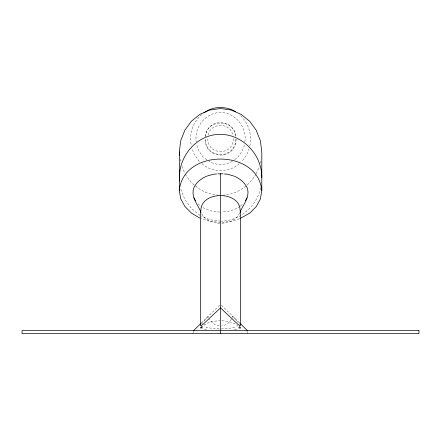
<?xml version="1.0" encoding="UTF-8"?>
<svg xmlns="http://www.w3.org/2000/svg" width="441" height="441" viewBox="0 0 441 441"><rect width="100%" height="100%" fill="white"/><g stroke="black" fill="none" stroke-linecap="round" stroke-linejoin="round"><path stroke-width="0.33" stroke-dasharray="2.21 1.65" d="M205.346 136.649C206.829 118.563 234.287 118.64 235.775 136.677M233.289 138.551C233.713 155.91 207.424 155.844 207.838 138.524M236.078 139.097C236.051 160.425 205.093 160.337 205.048 139.064M244.827 141.93C247.357 127.515 235.384 112.483 220.539 112.532C205.699 112.444 193.737 127.482 196.306 141.881M249.804 146.059C252.241 134.731 248.437 121.843 239.226 114.577M260.405 163.264L260.73 160.618M260.565 187.734L260.405 189.057C255.868 206.702 239.794 220.864 221.277 221.117M205.401 136.644C206.735 117.868 234.38 117.951 235.726 136.677M235.963 139.18C234.965 159.686 206.179 159.598 205.164 139.147M232.087 317.663L232.616 316.037L239.667 324.251M208.268 135.056C210.66 122.234 230.461 122.284 232.854 135.084M244.413 145.293L241.955 151.566L238.035 156.946L234.458 159.835M249.148 148.595L246.646 154.967L241.872 161.527M256.293 173.737L259.192 166.345M231.415 318.959C229.827 322.751 225.786 325.425 221.735 325.921M239.678 213.058C236.608 219.839 228.851 222.97 221.784 223.207M255.907 174.267C249.027 186.096 236.47 194.657 222.611 195.143M201.333 324.251L208.384 316.037L208.913 317.663M201.322 328.065C205.429 322.255 213.224 321.042 219.855 320.75M201.267 323.016L220.5 304.406M240.505 206.041L242.941 203.825M239.678 326.737L237.699 328.545L234.54 330.094M201.851 114.539C192.849 121.65 188.946 134.24 191.262 145.365M239.276 163.628C229.182 172.993 211.983 172.949 201.901 163.583M240.02 206.482L234.303 209.547L227.644 211.471L221.801 212.005M232.335 161.334C225.153 165.447 216.013 165.43 208.841 161.307M239.342 218.791L231.266 221.365L221.928 222.303M221.145 328.953L230.428 328.126L234.54 327.106L234.54 329.499M219.216 328.925L210.572 328.126L206.46 327.106L206.46 329.499M221.784 320.789C228.223 321.103 235.72 322.443 239.678 328.065M219.85 212.066L213.356 211.471L206.697 209.547L200.98 206.482M219.855 223.267C212.595 223.091 204.497 220.07 201.322 213.058M220.599 222.435L209.922 221.338L201.217 218.554M218.609 195.137C204.464 194.635 191.852 185.7 184.878 173.66M220.61 221.211L209.933 219.723L201.228 215.914M219.265 325.921C215.214 325.425 211.173 322.751 209.585 318.959M206.46 330.094L203.301 328.545L201.322 326.737M206.713 159.807L203.13 156.908L199.205 151.517L196.73 145.243M199.988 215.368L191.438 208.455L184.878 199.453L180.749 188.969M198.059 203.825L200.495 206.041M221.415 305.277L239.733 323.016M199.304 161.483L194.514 154.907L191.752 147.895M181.962 166.263L184.636 173.043M180.248 159.212L180.749 163.181M247.379 331.235L247.379 333.633M193.621 331.235L193.621 333.032M201.322 326.384L200.644 328.843L200.644 326.891L201.322 329.096L201.322 326.384M240.356 326.891L239.678 329.096L239.678 326.384L240.356 328.843L240.356 326.891"/><path stroke-width="0.66" d="M199.977 218.157L191.433 213.097L184.873 206.509L180.744 198.847L179.333 190.622L179.333 151.936L180.727 140.69L184.834 130.216L191.377 121.231L199.911 114.335L209.85 110.002L220.522 108.536L231.194 110.029L241.139 114.379L249.689 121.292L256.249 130.293L260.377 140.778L261.794 152.024L261.794 190.71L260.399 198.93L256.287 206.586L249.744 213.163L239.965 218.593M179.333 190.622C182.96 148.446 258.156 148.628 261.794 190.71M240.13 210.666C240.279 190.573 200.721 190.573 200.87 210.666M239.981 212.446C243.052 204.624 250.449 196.835 247.158 187.877C244.727 182.309 239.744 178.55 234.303 176.18M200.809 325.276L200.644 325.623L201.322 325.607L203.301 324.141L220.5 307.851L237.699 324.141L239.678 325.607L240.356 325.623L240.191 325.276M245.439 200.754L247.158 197.849M193.621 330.634L200.782 323.496M203.929 112.857C212.964 106.016 225.93 105.961 235.588 111.634M206.697 176.18C201.256 178.55 196.273 182.309 193.842 187.877C190.551 196.835 197.948 204.624 201.019 212.446M207.303 176.003L213.356 174.256L216.603 173.958M217.904 173.837L223.096 173.837M224.397 173.958L227.644 174.256L233.697 176.003M240.218 323.496L247.379 330.634M193.842 197.849L195.561 200.754M261.794 177.817C262.263 151.274 236.216 128.199 209.85 135.795C190.777 141.368 177.591 161.367 179.746 181.036M179.333 151.936L179.746 155.243M240.356 210.368L240.356 324.802M220.5 173.6L220.5 333.633M200.644 210.368L200.644 324.802M418.95 330.634L22.05 330.634L22.05 333.633L418.95 333.633L418.95 330.634"/></g></svg>
